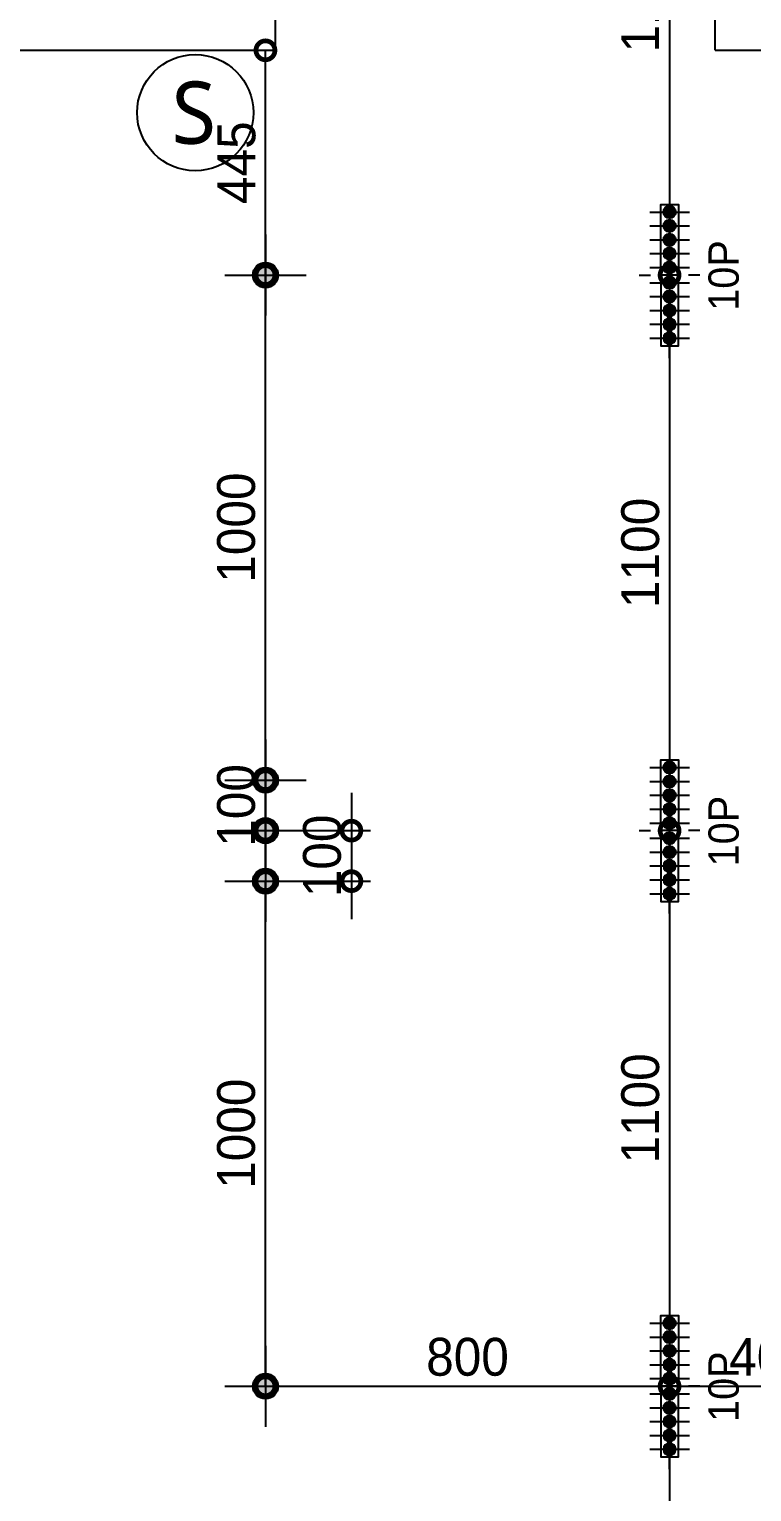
# Model space of a CAD drawing. Header units: millimetres. Extents: x 144680 to 236290, y -190947 to -149396.
# Drawn here: x 227465 to 228895, y -172964 to -170068 of the extents above; entities that cross this region are included whole.
import ezdxf

# ---------------------------------------------------------------- set-up
doc = ezdxf.new("R2010")
doc.units = ezdxf.units.MM
doc.header["$LTSCALE"] = 100
doc.linetypes.add('HID', pattern=[2.5, 1.5, -1])
for name, color, linetype in [('0-ELC TEXT', 7, 'Continuous'), ('07-DIM WAL', 5, 'Continuous'), ('HAT', 8, 'Continuous'), ('RC-LIGHT', 7, 'Continuous'), ('SYM', 94, 'Continuous'), ('설비', 140, 'Continuous')]:
    doc.layers.add(name, color=color, linetype=linetype)
doc.styles.add('스타일1', font='HY울릉도M.TTF')
doc.styles.add('코레일둥고', font='Korail_Round_Gothic_Medium.ttf')
doc.dimstyles.new('30', dxfattribs={"dimscale": 30, "dimtxt": 2.5, "dimasz": 2.5, "dimexe": 1.25, "dimexo": 2, "dimtad": 1, "dimdec": 0, "dimtxsty": '스타일1', "dimblk": 'DOTSMALL', "dimcen": 2.5, "dimclrd": 1, "dimclre": 1, "dimclrt": 2, "dimadec": 0, "dimazin": 0, "dimtfac": 1, "dimtix": 1, "dimtmove": 0, "dimatfit": 3, "dimldrblk": 'DOTSMALL', "dimfxl": 1.25, "dimarcsym": 0})

# ---------------------------------------------------------------- blocks, each defined once
blk = doc.blocks.new('vudauseeh')
at = {"layer": 'HAT', "color": 10, "linetype": 'HID'}
for q in [(145550, -169910), (146460, -170110)]:
    blk.add_line((145550, -170110), q, dxfattribs=at)
at = {"layer": 'SYM', "color": 2}
for p, q in [((144680, -170110), (144680, -169910)), ((143440, -170110), (144680, -170110))]:
    blk.add_line(p, q, dxfattribs=at)
blk = doc.blocks.new('cjswjdeh2')
blk.add_blockref('vudauseeh', (85552.9, 2316.5))
blk = doc.blocks.new('1')
at = {"linetype": 'Continuous'}
h = blk.add_hatch(color=4, dxfattribs=at)
h.dxf.hatch_style = 1
edge = h.paths.add_edge_path()
edge.add_arc((11539653.5, -14273503.8), 37.5, 0, 360)
at = {"color": 1, "linetype": 'Continuous'}
for p, q in [((11539653.5, -14273637.1), (11539653.5, -14273370.5)), ((11539520.2, -14273503.8), (11539786.8, -14273503.8))]:
    blk.add_line(p, q, dxfattribs=at)
at = {"color": 4, "linetype": 'Continuous'}
for radius in [41.5, 37.5]:
    blk.add_circle((11539653.5, -14273503.8), radius, dxfattribs=at)
blk = doc.blocks.new("5RN'")
at = {"layer": 'RC-LIGHT'}
blk.add_lwpolyline([(188137.5, 27400.3), (188277.5, 27400.3), (188277.5, 27435.3), (188137.5, 27435.3)], close=True, dxfattribs=at)
at = {"layer": 'RC-LIGHT', "yscale": 0.2948704765105351, "zscale": 0.2948704765105351}
for p, xscale in [((-3214550.6, 4236252.7), 0.2948704765105351), ((-3214523.1, 4236252.7), 0.2948704765105351), ((3590910.6, 4236252.7), -0.2948704765105351), ((3590938.1, 4236252.7), -0.2948704765105351), ((3590965.5, 4236252.7), -0.2948704765105351)]:
    blk.add_blockref('1', p, dxfattribs=dict(at, xscale=xscale))
blk = doc.blocks.new('_DOTSMALL')
at = {"color": 0, "linetype": 'ByBlock', "const_width": 0.5}
blk.add_lwpolyline([(-0.0625, 0, 1), (0.0625, 0, 1)], format="xyb", close=True, dxfattribs=at)
blk = doc.blocks.new('*D188')
at = {"layer": '07-DIM WAL', "color": 1, "lineweight": -2, "transparency": 16777216}
for p, q in [((228672.2, -169455), (228694.7, -169455)), ((228732.2, -169455), (228732.2, -170555)), ((228672.2, -170555), (228694.7, -170555))]:
    blk.add_line(p, q, dxfattribs=at)
at = {"layer": 'Defpoints', "color": 0, "transparency": 16777216}
for p in [(228732.2, -169455), (228732.2, -170555), (228732.2, -170555)]:
    blk.add_point(p, dxfattribs=at)
at = {"layer": '07-DIM WAL', "color": 1, "lineweight": -2, "transparency": 16777216, "xscale": 75, "yscale": 75, "zscale": 75}
for p, rotation in [((228732.2, -169455), 90), ((228732.2, -170555), 270)]:
    blk.add_blockref('_DOTSMALL', p, dxfattribs=dict(at, rotation=rotation))
at = {"layer": '07-DIM WAL', "color": 2, "transparency": 16777216, "insert": (228674.5, -170005), "char_height": 75, "attachment_point": 5, "rotation": 90, "style": '스타일1'}
blk.add_mtext('1100', dxfattribs=at)
blk = doc.blocks.new('*D189')
at = {"layer": '07-DIM WAL', "color": 1, "lineweight": -2, "transparency": 16777216}
for p, q in [((228732.2, -170555), (228732.2, -171655)), ((228792.2, -170555), (228769.7, -170555)), ((228792.2, -171655), (228769.7, -171655))]:
    blk.add_line(p, q, dxfattribs=at)
at = {"layer": 'Defpoints', "color": 0, "transparency": 16777216}
for p in [(228732.2, -170555), (228732.2, -171655), (228732.2, -171655)]:
    blk.add_point(p, dxfattribs=at)
at = {"layer": '07-DIM WAL', "color": 1, "lineweight": -2, "transparency": 16777216, "xscale": 75, "yscale": 75, "zscale": 75}
for p, rotation in [((228732.2, -170555), 90), ((228732.2, -171655), 270)]:
    blk.add_blockref('_DOTSMALL', p, dxfattribs=dict(at, rotation=rotation))
at = {"layer": '07-DIM WAL', "color": 2, "transparency": 16777216, "insert": (228674.5, -171105), "char_height": 75, "attachment_point": 5, "rotation": 90, "style": '스타일1'}
blk.add_mtext('1100', dxfattribs=at)
blk = doc.blocks.new('*D190')
at = {"layer": '07-DIM WAL', "color": 1, "lineweight": -2, "transparency": 16777216}
for p, q in [((228672.2, -171655), (228694.7, -171655)), ((228732.2, -171655), (228732.2, -172755)), ((228792.2, -172755), (228769.7, -172755))]:
    blk.add_line(p, q, dxfattribs=at)
at = {"layer": 'Defpoints', "color": 0, "transparency": 16777216}
for p in [(228732.2, -171655), (228732.2, -172755), (228732.2, -172755)]:
    blk.add_point(p, dxfattribs=at)
at = {"layer": '07-DIM WAL', "color": 1, "lineweight": -2, "transparency": 16777216, "xscale": 75, "yscale": 75, "zscale": 75}
for p, rotation in [((228732.2, -171655), 90), ((228732.2, -172755), 270)]:
    blk.add_blockref('_DOTSMALL', p, dxfattribs=dict(at, rotation=rotation))
at = {"layer": '07-DIM WAL', "color": 2, "transparency": 16777216, "insert": (228674.5, -172205), "char_height": 75, "attachment_point": 5, "rotation": 90, "style": '스타일1'}
blk.add_mtext('1100', dxfattribs=at)
blk = doc.blocks.new('*D191')
at = {"layer": '07-DIM WAL', "color": 1, "lineweight": -2, "transparency": 16777216}
for p, q in [((228732.2, -172755), (228732.2, -173400)), ((228792.2, -172755), (228769.7, -172755)), ((228792.2, -173400), (228769.7, -173400))]:
    blk.add_line(p, q, dxfattribs=at)
at = {"layer": 'Defpoints', "color": 0, "transparency": 16777216}
for p in [(228732.2, -172755), (228732.2, -173400), (228732.2, -173400)]:
    blk.add_point(p, dxfattribs=at)
at = {"layer": '07-DIM WAL', "color": 1, "lineweight": -2, "transparency": 16777216, "xscale": 75, "yscale": 75, "zscale": 75}
for p, rotation in [((228732.2, -172755), 90), ((228732.2, -173400), 270)]:
    blk.add_blockref('_DOTSMALL', p, dxfattribs=dict(at, rotation=rotation))
at = {"layer": '07-DIM WAL', "color": 2, "transparency": 16777216, "insert": (228675.1, -173077.5), "char_height": 75, "attachment_point": 5, "rotation": 90, "style": '스타일1'}
blk.add_mtext('645', dxfattribs=at)
blk = doc.blocks.new('*D193')
at = {"layer": '07-DIM WAL', "color": 1, "lineweight": -2, "transparency": 16777216}
for p, q in [((227932.2, -172695), (227932.2, -172717.5)), ((228732.2, -172695), (228732.2, -172717.5)), ((227932.2, -172755), (228732.2, -172755))]:
    blk.add_line(p, q, dxfattribs=at)
at = {"layer": 'Defpoints', "color": 0, "transparency": 16777216}
for p in [(227932.2, -172755), (228732.2, -172755), (228732.2, -172755)]:
    blk.add_point(p, dxfattribs=at)
at = {"layer": '07-DIM WAL', "color": 1, "lineweight": -2, "transparency": 16777216, "xscale": 75, "yscale": 75, "zscale": 75, "rotation": 180}
blk.add_blockref('_DOTSMALL', (227932.2, -172755), dxfattribs=at)
at = {"layer": '07-DIM WAL', "color": 1, "lineweight": -2, "transparency": 16777216, "xscale": 75, "yscale": 75, "zscale": 75}
blk.add_blockref('_DOTSMALL', (228732.2, -172755), dxfattribs=at)
at = {"layer": '07-DIM WAL', "color": 2, "transparency": 16777216, "insert": (228332.2, -172697.2), "char_height": 75, "attachment_point": 5, "style": '스타일1'}
blk.add_mtext('800', dxfattribs=at)
blk = doc.blocks.new('*D194')
at = {"layer": '07-DIM WAL', "color": 1, "lineweight": -2, "transparency": 16777216}
for p, q in [((228732.2, -172695), (228732.2, -172717.5)), ((229132.2, -172695), (229132.2, -172717.5)), ((228732.2, -172755), (229132.2, -172755))]:
    blk.add_line(p, q, dxfattribs=at)
at = {"layer": 'Defpoints', "color": 0, "transparency": 16777216}
for p in [(228732.2, -172755), (229132.2, -172755), (229132.2, -172755)]:
    blk.add_point(p, dxfattribs=at)
at = {"layer": '07-DIM WAL', "color": 1, "lineweight": -2, "transparency": 16777216, "xscale": 75, "yscale": 75, "zscale": 75, "rotation": 180}
blk.add_blockref('_DOTSMALL', (228732.2, -172755), dxfattribs=at)
at = {"layer": '07-DIM WAL', "color": 1, "lineweight": -2, "transparency": 16777216, "xscale": 75, "yscale": 75, "zscale": 75}
blk.add_blockref('_DOTSMALL', (229132.2, -172755), dxfattribs=at)
at = {"layer": '07-DIM WAL', "color": 2, "transparency": 16777216, "insert": (228932.2, -172697.3), "char_height": 75, "attachment_point": 5, "style": '스타일1'}
blk.add_mtext('400', dxfattribs=at)
blk = doc.blocks.new('*D195')
at = {"layer": '07-DIM WAL', "color": 1, "lineweight": -2, "transparency": 16777216}
for p, q in [((227872.2, -171755), (227894.7, -171755)), ((227932.2, -172755), (227932.2, -171755)), ((227872.2, -172755), (227894.7, -172755))]:
    blk.add_line(p, q, dxfattribs=at)
at = {"layer": 'Defpoints', "color": 0, "transparency": 16777216}
for p in [(227932.2, -171755), (227932.2, -171755), (227932.2, -172755)]:
    blk.add_point(p, dxfattribs=at)
at = {"layer": '07-DIM WAL', "color": 1, "lineweight": -2, "transparency": 16777216, "xscale": 75, "yscale": 75, "zscale": 75}
for p, rotation in [((227932.2, -171755), 90), ((227932.2, -172755), 270)]:
    blk.add_blockref('_DOTSMALL', p, dxfattribs=dict(at, rotation=rotation))
at = {"layer": '07-DIM WAL', "color": 2, "transparency": 16777216, "insert": (227874.5, -172255), "char_height": 75, "attachment_point": 5, "rotation": 90, "style": '스타일1'}
blk.add_mtext('1000', dxfattribs=at)
blk = doc.blocks.new('*D196')
at = {"layer": '07-DIM WAL', "color": 1, "lineweight": -2, "transparency": 16777216}
for p, q in [((227932.2, -171730), (227932.2, -171480)), ((227872.2, -171555), (227894.7, -171555)), ((227872.2, -171655), (227894.7, -171655))]:
    blk.add_line(p, q, dxfattribs=at)
at = {"layer": 'Defpoints', "color": 0, "transparency": 16777216}
for p in [(227932.2, -171555), (227932.2, -171555), (227932.2, -171655)]:
    blk.add_point(p, dxfattribs=at)
at = {"layer": '07-DIM WAL', "color": 1, "lineweight": -2, "transparency": 16777216, "xscale": 75, "yscale": 75, "zscale": 75}
for p, rotation in [((227932.2, -171555), 270), ((227932.2, -171655), 90)]:
    blk.add_blockref('_DOTSMALL', p, dxfattribs=dict(at, rotation=rotation))
at = {"layer": '07-DIM WAL', "color": 2, "transparency": 16777216, "insert": (227874.5, -171605), "char_height": 75, "attachment_point": 5, "rotation": 90, "style": '스타일1'}
blk.add_mtext('100', dxfattribs=at)
blk = doc.blocks.new('*D197')
at = {"layer": '07-DIM WAL', "color": 1, "lineweight": -2, "transparency": 16777216}
for p, q in [((228102.4, -171580), (228102.4, -171830)), ((227992.2, -171655), (228139.9, -171655)), ((227992.2, -171755), (228139.9, -171755))]:
    blk.add_line(p, q, dxfattribs=at)
at = {"layer": 'Defpoints', "color": 0, "transparency": 16777216}
for p in [(227932.2, -171655), (227932.2, -171755), (228102.4, -171755)]:
    blk.add_point(p, dxfattribs=at)
at = {"layer": '07-DIM WAL', "color": 1, "lineweight": -2, "transparency": 16777216, "xscale": 75, "yscale": 75, "zscale": 75}
for p, rotation in [((228102.4, -171655), 270), ((228102.4, -171755), 90)]:
    blk.add_blockref('_DOTSMALL', p, dxfattribs=dict(at, rotation=rotation))
at = {"layer": '07-DIM WAL', "color": 2, "transparency": 16777216, "insert": (228044.6, -171705), "char_height": 75, "attachment_point": 5, "rotation": 90, "style": '스타일1'}
blk.add_mtext('100', dxfattribs=at)
blk = doc.blocks.new('*D198')
at = {"layer": '07-DIM WAL', "color": 1, "lineweight": -2, "transparency": 16777216}
for p, q in [((227872.2, -170555), (227894.7, -170555)), ((227932.2, -171555), (227932.2, -170555)), ((227872.2, -171555), (227894.7, -171555))]:
    blk.add_line(p, q, dxfattribs=at)
at = {"layer": 'Defpoints', "color": 0, "transparency": 16777216}
for p in [(227932.2, -170555), (227932.2, -170555), (227932.2, -171555)]:
    blk.add_point(p, dxfattribs=at)
at = {"layer": '07-DIM WAL', "color": 1, "lineweight": -2, "transparency": 16777216, "xscale": 75, "yscale": 75, "zscale": 75}
for p, rotation in [((227932.2, -170555), 90), ((227932.2, -171555), 270)]:
    blk.add_blockref('_DOTSMALL', p, dxfattribs=dict(at, rotation=rotation))
at = {"layer": '07-DIM WAL', "color": 2, "transparency": 16777216, "insert": (227874.5, -171055), "char_height": 75, "attachment_point": 5, "rotation": 90, "style": '스타일1'}
blk.add_mtext('1000', dxfattribs=at)
blk = doc.blocks.new('*D199')
at = {"layer": '07-DIM WAL', "color": 1, "lineweight": -2, "transparency": 16777216}
for p, q in [((227872.2, -170110), (227894.7, -170110)), ((227932.2, -170555), (227932.2, -170110)), ((227872.2, -170555), (227894.7, -170555))]:
    blk.add_line(p, q, dxfattribs=at)
at = {"layer": 'Defpoints', "color": 0, "transparency": 16777216}
for p in [(227932.2, -170110), (227932.2, -170110), (227932.2, -170555)]:
    blk.add_point(p, dxfattribs=at)
at = {"layer": '07-DIM WAL', "color": 1, "lineweight": -2, "transparency": 16777216, "xscale": 75, "yscale": 75, "zscale": 75}
for p, rotation in [((227932.2, -170110), 90), ((227932.2, -170555), 270)]:
    blk.add_blockref('_DOTSMALL', p, dxfattribs=dict(at, rotation=rotation))
at = {"layer": '07-DIM WAL', "color": 2, "transparency": 16777216, "insert": (227875.2, -170332.5), "char_height": 75, "attachment_point": 5, "rotation": 90, "style": '스타일1'}
blk.add_mtext('445', dxfattribs=at)
blk = doc.blocks.new('SW')
at = {"layer": '설비', "color": 140}
blk.add_circle((11533254.1, -14277699.4), 184, dxfattribs=at)
at = {"layer": '설비', "color": 140, "insert": (11533320, -14277600.8), "char_height": 197.143, "width": 314.327, "attachment_point": 3, "style": '코레일둥고'}
blk.add_mtext('{\\fMalgun Gothic|b0|i0|c129|p50;S}', dxfattribs=at)

msp = doc.modelspace()

# ---------------------------------------------------------------- block references
msp.add_blockref('cjswjdeh2', (-2280.7, -2316.5))
at = {"layer": 'RC-LIGHT', "xscale": -1, "rotation": 269.9999999999999}
for p in [(201314.4, -358692.5), (201314.4, -359792.5), (201314.4, -360892.5)]:
    msp.add_blockref("5RN'", p, dxfattribs=at)
at = {"layer": 'RC-LIGHT', "xscale": 0.6024096385271789, "yscale": 0.6024096385271789, "zscale": 0.6024096385271789, "rotation": 270}
for p in [(8826428.5, 6781043.5), (8826428.5, 6780043.5), (8826428.5, 6779943.5), (8826428.5, 6779843.5), (8826428.5, 6778843.5)]:
    msp.add_blockref('1', p, dxfattribs=at)
at = {"layer": 'RC-LIGHT', "rotation": 269.9999999999999}
for p in [(201314.4, 17582.5), (201314.4, 16482.5), (201314.4, 15382.5)]:
    msp.add_blockref("5RN'", p, dxfattribs=at)
at = {"layer": '설비', "color": 140, "xscale": 0.625, "yscale": 0.625, "zscale": 0.625}
msp.add_blockref('SW', (-6980490.6, 8753328.7), dxfattribs=at)

# ---------------------------------------------------------------- texts
at = {"layer": '0-ELC TEXT', "style": '코레일둥고'}
for p in [(228869.1, -170625.7), (228869.1, -171725.7), (228869.1, -172825.7)]:
    msp.add_text('10P', height=60, rotation=90, dxfattribs=at).set_placement(p)

# ---------------------------------------------------------------- dimensions: what is measured, and where the dimension line sits
at = {"layer": '07-DIM WAL'}
for base, p1, p2, picture, middle in [((228732.2, -170555), (228732.2, -169455), (228732.2, -170555), '*D188', (228674.5, -170005)), ((227932.2, -170110), (227932.2, -170555), (227932.2, -170110), '*D199', (227875.2, -170332.5)), ((227932.2, -170555), (227932.2, -171555), (227932.2, -170555), '*D198', (227874.5, -171055)), ((228732.2, -171655), (228732.2, -170555), (228732.2, -171655), '*D189', (228674.5, -171105)), ((227932.2, -171555), (227932.2, -171655), (227932.2, -171555), '*D196', (227874.5, -171605)), ((228102.4, -171755), (227932.2, -171655), (227932.2, -171755), '*D197', (228044.6, -171705)), ((228732.2, -172755), (228732.2, -171655), (228732.2, -172755), '*D190', (228674.5, -172205)), ((227932.2, -171755), (227932.2, -172755), (227932.2, -171755), '*D195', (227874.5, -172255)), ((228732.2, -173400), (228732.2, -172755), (228732.2, -173400), '*D191', (228675.1, -173077.5))]:
    dim = msp.add_linear_dim(base=base, p1=p1, p2=p2, angle=90, dimstyle='30', dxfattribs=at)
    dim.commit()
    dim.dimension.update_dxf_attribs({"geometry": picture, "text_midpoint": middle})
for base, p1, p2, picture, middle in [((228732.2, -172755), (227932.2, -172755), (228732.2, -172755), '*D193', (228332.2, -172697.2)), ((229132.2, -172755), (228732.2, -172755), (229132.2, -172755), '*D194', (228932.2, -172697.3))]:
    dim = msp.add_linear_dim(base=base, p1=p1, p2=p2, dimstyle='30', dxfattribs=at)
    dim.commit()
    dim.dimension.update_dxf_attribs({"geometry": picture, "text_midpoint": middle})

doc.saveas('drawing.dxf')
